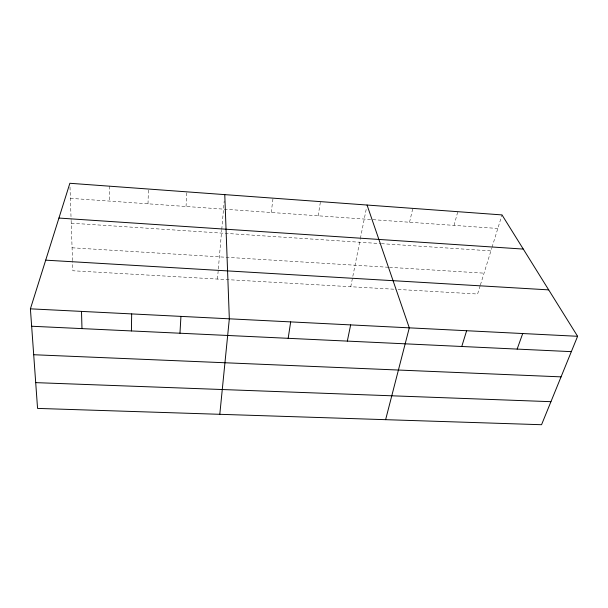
<?xml version="1.0" encoding="UTF-8"?>
<svg xmlns="http://www.w3.org/2000/svg" width="608" height="608" viewBox="0 0 608 608"><rect width="100%" height="100%" fill="white"/><g stroke="black" fill="none" stroke-linecap="round" stroke-linejoin="round"><path stroke-width="0.46" stroke-dasharray="3.04 2.28" d="M148.018 203.809L148.413 189.027M186.033 206.484L186.861 191.847M217.459 279.072L218.264 269.823M218.34 268.896L221.677 230.333M221.76 229.414L224.223 200.967M271.259 212.496L273.045 198.155M318.166 215.802L320.462 201.628M350.755 286.733L360.187 239.446M360.369 238.518L366.35 208.536M409.549 222.247L412.817 208.384M454.062 225.386L457.794 211.675M480.13 285.859L477.614 294.014L395.61 289.309M480.411 284.947L491.743 248.201M492.016 247.304L502.003 214.913M393.733 289.195L72.869 270.765L72.55 261.577M72.078 247.79L388.527 267.277M389.462 267.338L484.044 273.159M71.235 223.182L380.464 243.595M381.406 243.664L490.907 250.891M70.384 198.337L497.823 228.471M69.996 187.044L71.106 219.503M71.136 220.423L72.519 260.657M109.417 186.177L109.478 201.088"/><path stroke-width="0.91" d="M131.412 330.942L131.67 313.918M179.968 333.222L180.941 316.388M219.8 414.306L229.33 318.812L224.77 194.621M288.169 338.314L290.685 321.89M347.32 341.103L350.656 324.9M385.624 419.672L409.29 327.849L367.05 205.033M461.768 346.484L466.632 330.722M30.4 308.834L69.867 183.282L502.003 214.913L577.6 336.292L541.546 424.718L37.559 408.409L30.4 308.834L577.6 336.292M517.142 349.091L522.72 333.534M35.705 382.63L550.939 401.683M33.698 354.73L561.062 376.861M31.654 326.245L571.338 351.644M45.699 260.163L548.69 289.872M58.93 218.059L523.283 249.082M81.502 311.395L81.981 328.609"/></g></svg>
